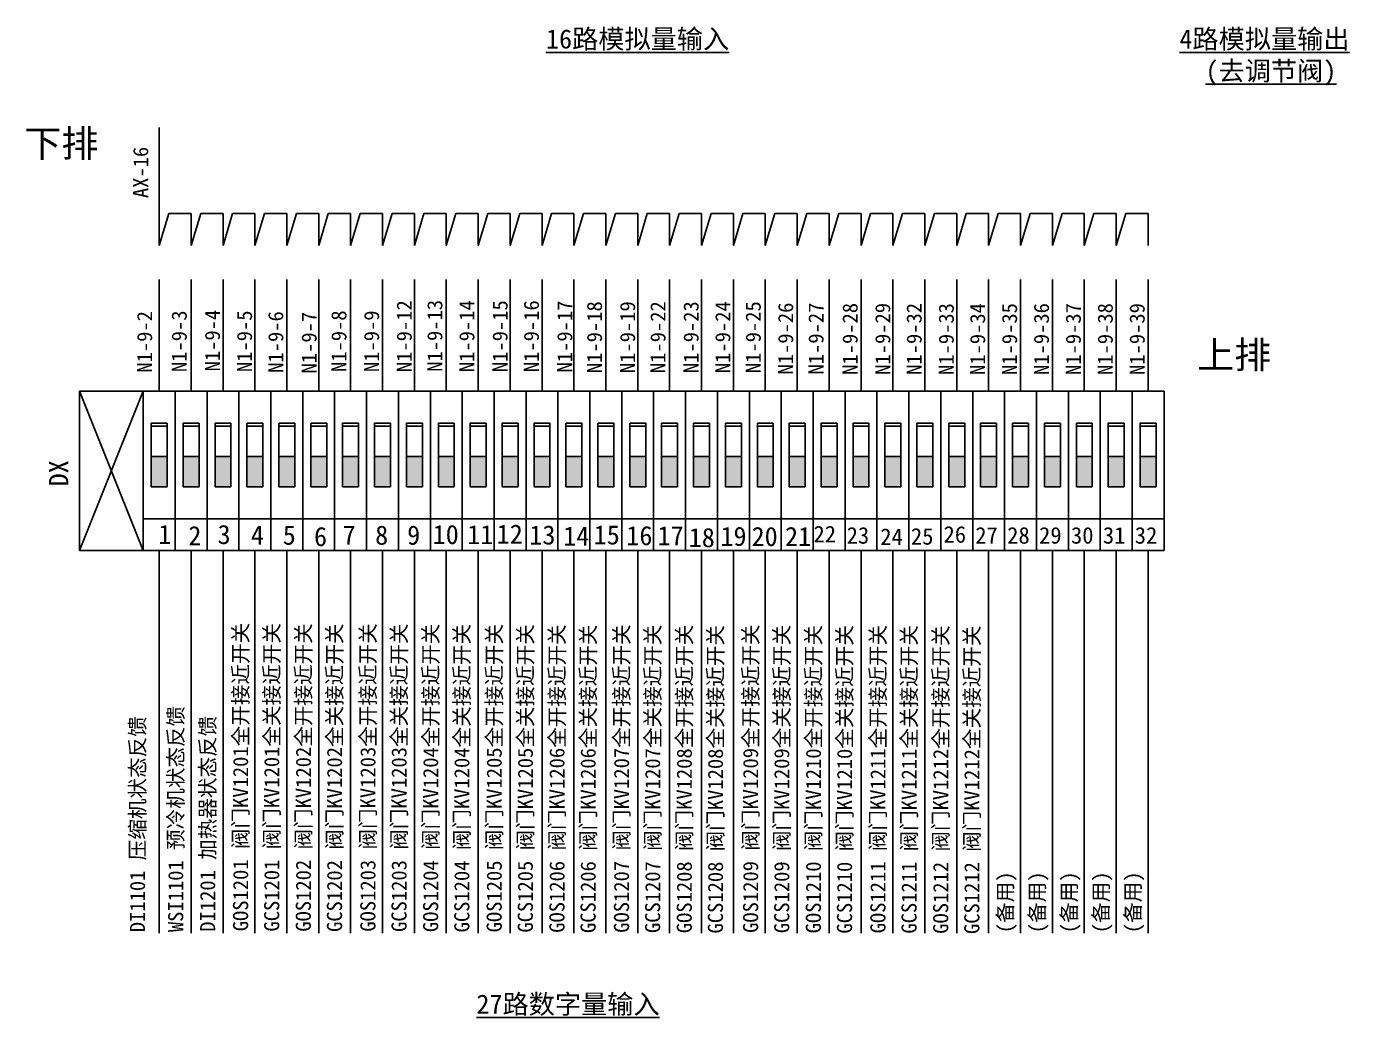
# Model space of a CAD drawing. Header units: millimetres. Extents: x -316745142 to -316741104, y 1018242592 to 1018244331.
# Drawn here: x -316744663.6 to -316744248.8, y 1018242591.8 to 1018242902.6 of the extents above; entities that cross this region are included whole.
import ezdxf

# ---------------------------------------------------------------- set-up
doc = ezdxf.new("R2010")
doc.units = ezdxf.units.MM

msp = doc.modelspace()

# ---------------------------------------------------------------- hatches: boundary and pattern name
at = {"lineweight": -2}
h = msp.add_hatch(color=1, dxfattribs=at)
h.dxf.hatch_style = 1
h.paths.add_polyline_path([(-316744619.469, 1018242767.732), (-316744624.469, 1018242767.732), (-316744624.469, 1018242758.232), (-316744619.469, 1018242758.232)])
h = msp.add_hatch(color=1, dxfattribs=at)
h.dxf.hatch_style = 1
h.paths.add_polyline_path([(-316744609.469, 1018242767.732), (-316744614.469, 1018242767.732), (-316744614.469, 1018242758.232), (-316744609.469, 1018242758.232)])
h = msp.add_hatch(color=1, dxfattribs=at)
h.dxf.hatch_style = 1
h.paths.add_polyline_path([(-316744599.469, 1018242767.732), (-316744604.469, 1018242767.732), (-316744604.469, 1018242758.232), (-316744599.469, 1018242758.232)])
h = msp.add_hatch(color=1, dxfattribs=at)
h.dxf.hatch_style = 1
h.paths.add_polyline_path([(-316744589.469, 1018242767.732), (-316744594.469, 1018242767.732), (-316744594.469, 1018242758.232), (-316744589.469, 1018242758.232)])
h = msp.add_hatch(color=1, dxfattribs=at)
h.dxf.hatch_style = 1
h.paths.add_polyline_path([(-316744579.469, 1018242767.732), (-316744584.469, 1018242767.732), (-316744584.469, 1018242758.232), (-316744579.469, 1018242758.232)])
h = msp.add_hatch(color=1, dxfattribs=at)
h.dxf.hatch_style = 1
h.paths.add_polyline_path([(-316744569.469, 1018242767.732), (-316744574.469, 1018242767.732), (-316744574.469, 1018242758.232), (-316744569.469, 1018242758.232)])
h = msp.add_hatch(color=1, dxfattribs=at)
h.dxf.hatch_style = 1
h.paths.add_polyline_path([(-316744559.469, 1018242767.732), (-316744564.469, 1018242767.732), (-316744564.469, 1018242758.232), (-316744559.469, 1018242758.232)])
h = msp.add_hatch(color=1, dxfattribs=at)
h.dxf.hatch_style = 1
h.paths.add_polyline_path([(-316744549.469, 1018242767.732), (-316744554.469, 1018242767.732), (-316744554.469, 1018242758.232), (-316744549.469, 1018242758.232)])
h = msp.add_hatch(color=1, dxfattribs=at)
h.dxf.hatch_style = 1
h.paths.add_polyline_path([(-316744539.469, 1018242767.732), (-316744544.469, 1018242767.732), (-316744544.469, 1018242758.232), (-316744539.469, 1018242758.232)])
h = msp.add_hatch(color=1, dxfattribs=at)
h.dxf.hatch_style = 1
h.paths.add_polyline_path([(-316744529.469, 1018242767.732), (-316744534.469, 1018242767.732), (-316744534.469, 1018242758.232), (-316744529.469, 1018242758.232)])
h = msp.add_hatch(color=1, dxfattribs=at)
h.dxf.hatch_style = 1
h.paths.add_polyline_path([(-316744519.469, 1018242767.732), (-316744524.469, 1018242767.732), (-316744524.469, 1018242758.232), (-316744519.469, 1018242758.232)])
h = msp.add_hatch(color=1, dxfattribs=at)
h.dxf.hatch_style = 1
h.paths.add_polyline_path([(-316744509.469, 1018242767.732), (-316744514.469, 1018242767.732), (-316744514.469, 1018242758.232), (-316744509.469, 1018242758.232)])
h = msp.add_hatch(color=1, dxfattribs=at)
h.dxf.hatch_style = 1
h.paths.add_polyline_path([(-316744499.469, 1018242767.732), (-316744504.469, 1018242767.732), (-316744504.469, 1018242758.232), (-316744499.469, 1018242758.232)])
h = msp.add_hatch(color=1, dxfattribs=at)
h.dxf.hatch_style = 1
h.paths.add_polyline_path([(-316744489.469, 1018242767.732), (-316744494.469, 1018242767.732), (-316744494.469, 1018242758.232), (-316744489.469, 1018242758.232)])
h = msp.add_hatch(color=1, dxfattribs=at)
h.dxf.hatch_style = 1
h.paths.add_polyline_path([(-316744479.469, 1018242767.732), (-316744484.469, 1018242767.732), (-316744484.469, 1018242758.232), (-316744479.469, 1018242758.232)])
h = msp.add_hatch(color=1, dxfattribs=at)
h.dxf.hatch_style = 1
h.paths.add_polyline_path([(-316744469.469, 1018242767.732), (-316744474.469, 1018242767.732), (-316744474.469, 1018242758.232), (-316744469.469, 1018242758.232)])
h = msp.add_hatch(color=1, dxfattribs=at)
h.dxf.hatch_style = 1
h.paths.add_polyline_path([(-316744459.469, 1018242767.732), (-316744464.469, 1018242767.732), (-316744464.469, 1018242758.232), (-316744459.469, 1018242758.232)])
h = msp.add_hatch(color=1, dxfattribs=at)
h.dxf.hatch_style = 1
h.paths.add_polyline_path([(-316744449.469, 1018242767.732), (-316744454.469, 1018242767.732), (-316744454.469, 1018242758.232), (-316744449.469, 1018242758.232)])
h = msp.add_hatch(color=1, dxfattribs=at)
h.dxf.hatch_style = 1
h.paths.add_polyline_path([(-316744439.469, 1018242767.732), (-316744444.469, 1018242767.732), (-316744444.469, 1018242758.232), (-316744439.469, 1018242758.232)])
h = msp.add_hatch(color=1, dxfattribs=at)
h.dxf.hatch_style = 1
h.paths.add_polyline_path([(-316744429.469, 1018242767.732), (-316744434.469, 1018242767.732), (-316744434.469, 1018242758.232), (-316744429.469, 1018242758.232)])
h = msp.add_hatch(color=1, dxfattribs=at)
h.dxf.hatch_style = 1
h.paths.add_polyline_path([(-316744419.469, 1018242767.732), (-316744424.469, 1018242767.732), (-316744424.469, 1018242758.232), (-316744419.469, 1018242758.232)])
h = msp.add_hatch(color=1, dxfattribs=at)
h.dxf.hatch_style = 1
h.paths.add_polyline_path([(-316744409.469, 1018242767.732), (-316744414.469, 1018242767.732), (-316744414.469, 1018242758.232), (-316744409.469, 1018242758.232)])
h = msp.add_hatch(color=1, dxfattribs=at)
h.dxf.hatch_style = 1
h.paths.add_polyline_path([(-316744399.469, 1018242767.732), (-316744404.469, 1018242767.732), (-316744404.469, 1018242758.232), (-316744399.469, 1018242758.232)])
h = msp.add_hatch(color=1, dxfattribs=at)
h.dxf.hatch_style = 1
h.paths.add_polyline_path([(-316744389.469, 1018242767.732), (-316744394.469, 1018242767.732), (-316744394.469, 1018242758.232), (-316744389.469, 1018242758.232)])
h = msp.add_hatch(color=1, dxfattribs=at)
h.dxf.hatch_style = 1
h.paths.add_polyline_path([(-316744379.469, 1018242767.732), (-316744384.469, 1018242767.732), (-316744384.469, 1018242758.232), (-316744379.469, 1018242758.232)])
h = msp.add_hatch(color=1, dxfattribs=at)
h.dxf.hatch_style = 1
h.paths.add_polyline_path([(-316744369.469, 1018242767.732), (-316744374.469, 1018242767.732), (-316744374.469, 1018242758.232), (-316744369.469, 1018242758.232)])
h = msp.add_hatch(color=1, dxfattribs=at)
h.dxf.hatch_style = 1
h.paths.add_polyline_path([(-316744359.469, 1018242767.732), (-316744364.469, 1018242767.732), (-316744364.469, 1018242758.232), (-316744359.469, 1018242758.232)])
h = msp.add_hatch(color=1, dxfattribs=at)
h.dxf.hatch_style = 1
h.paths.add_polyline_path([(-316744349.469, 1018242767.732), (-316744354.469, 1018242767.732), (-316744354.469, 1018242758.232), (-316744349.469, 1018242758.232)])
h = msp.add_hatch(color=1, dxfattribs=at)
h.dxf.hatch_style = 1
h.paths.add_polyline_path([(-316744339.469, 1018242767.732), (-316744344.469, 1018242767.732), (-316744344.469, 1018242758.232), (-316744339.469, 1018242758.232)])
h = msp.add_hatch(color=1, dxfattribs=at)
h.dxf.hatch_style = 1
h.paths.add_polyline_path([(-316744329.469, 1018242767.732), (-316744334.469, 1018242767.732), (-316744334.469, 1018242758.232), (-316744329.469, 1018242758.232)])
h = msp.add_hatch(color=1, dxfattribs=at)
h.dxf.hatch_style = 1
h.paths.add_polyline_path([(-316744319.469, 1018242767.732), (-316744324.469, 1018242767.732), (-316744324.469, 1018242758.232), (-316744319.469, 1018242758.232)])
h = msp.add_hatch(color=1, dxfattribs=at)
h.dxf.hatch_style = 1
h.paths.add_polyline_path([(-316744309.469, 1018242767.732), (-316744314.469, 1018242767.732), (-316744314.469, 1018242758.232), (-316744309.469, 1018242758.232)])

# ---------------------------------------------------------------- linework, layer by layer
for p, q in [((-316744621.969, 1018242870.96), (-316744621.969, 1018242833.96)), ((-316744621.969, 1018242833.96), (-316744618.969, 1018242843.96)), ((-316744611.969, 1018242843.96), (-316744618.969, 1018242843.96)), ((-316744611.969, 1018242833.96), (-316744611.969, 1018242843.96)), ((-316744611.969, 1018242833.96), (-316744608.969, 1018242843.96)), ((-316744601.969, 1018242843.96), (-316744608.969, 1018242843.96)), ((-316744601.969, 1018242833.96), (-316744601.969, 1018242843.96)), ((-316744601.969, 1018242833.96), (-316744598.969, 1018242843.96)), ((-316744591.969, 1018242843.96), (-316744598.969, 1018242843.96)), ((-316744591.969, 1018242833.96), (-316744591.969, 1018242843.96)), ((-316744591.969, 1018242833.96), (-316744588.969, 1018242843.96)), ((-316744581.969, 1018242843.96), (-316744588.969, 1018242843.96)), ((-316744581.969, 1018242833.96), (-316744581.969, 1018242843.96)), ((-316744581.969, 1018242833.96), (-316744578.969, 1018242843.96)), ((-316744571.969, 1018242843.96), (-316744578.969, 1018242843.96)), ((-316744571.969, 1018242833.96), (-316744571.969, 1018242843.96)), ((-316744571.969, 1018242833.96), (-316744568.969, 1018242843.96)), ((-316744561.969, 1018242843.96), (-316744568.969, 1018242843.96)), ((-316744561.969, 1018242833.96), (-316744561.969, 1018242843.96)), ((-316744561.969, 1018242833.96), (-316744558.969, 1018242843.96)), ((-316744551.969, 1018242843.96), (-316744558.969, 1018242843.96)), ((-316744551.969, 1018242833.96), (-316744551.969, 1018242843.96)), ((-316744551.969, 1018242833.96), (-316744548.969, 1018242843.96)), ((-316744541.969, 1018242843.96), (-316744548.969, 1018242843.96)), ((-316744541.969, 1018242833.96), (-316744541.969, 1018242843.96)), ((-316744541.969, 1018242833.96), (-316744538.969, 1018242843.96)), ((-316744531.969, 1018242843.96), (-316744538.969, 1018242843.96)), ((-316744531.969, 1018242833.96), (-316744531.969, 1018242843.96)), ((-316744531.969, 1018242833.96), (-316744528.969, 1018242843.96)), ((-316744521.969, 1018242843.96), (-316744528.969, 1018242843.96)), ((-316744521.969, 1018242833.96), (-316744521.969, 1018242843.96)), ((-316744521.969, 1018242833.96), (-316744518.969, 1018242843.96)), ((-316744511.969, 1018242843.96), (-316744518.969, 1018242843.96)), ((-316744511.969, 1018242833.96), (-316744511.969, 1018242843.96)), ((-316744511.969, 1018242833.96), (-316744508.969, 1018242843.96)), ((-316744501.969, 1018242843.96), (-316744508.969, 1018242843.96)), ((-316744501.969, 1018242833.96), (-316744501.969, 1018242843.96)), ((-316744501.969, 1018242833.96), (-316744498.969, 1018242843.96)), ((-316744491.969, 1018242843.96), (-316744498.969, 1018242843.96)), ((-316744491.969, 1018242833.96), (-316744491.969, 1018242843.96)), ((-316744491.969, 1018242833.96), (-316744488.969, 1018242843.96)), ((-316744481.969, 1018242843.96), (-316744488.969, 1018242843.96)), ((-316744481.969, 1018242833.96), (-316744481.969, 1018242843.96)), ((-316744481.969, 1018242833.96), (-316744478.969, 1018242843.96)), ((-316744471.969, 1018242843.96), (-316744478.969, 1018242843.96)), ((-316744471.969, 1018242833.96), (-316744471.969, 1018242843.96)), ((-316744471.969, 1018242833.96), (-316744468.969, 1018242843.96)), ((-316744461.969, 1018242843.96), (-316744468.969, 1018242843.96)), ((-316744461.969, 1018242833.96), (-316744461.969, 1018242843.96)), ((-316744461.969, 1018242833.96), (-316744458.969, 1018242843.96)), ((-316744451.969, 1018242843.96), (-316744458.969, 1018242843.96)), ((-316744451.969, 1018242833.96), (-316744451.969, 1018242843.96)), ((-316744451.969, 1018242833.96), (-316744448.969, 1018242843.96)), ((-316744441.969, 1018242843.96), (-316744448.969, 1018242843.96)), ((-316744441.969, 1018242833.96), (-316744441.969, 1018242843.96)), ((-316744441.969, 1018242833.96), (-316744438.969, 1018242843.96)), ((-316744431.969, 1018242843.96), (-316744438.969, 1018242843.96)), ((-316744431.969, 1018242833.96), (-316744431.969, 1018242843.96)), ((-316744431.969, 1018242833.96), (-316744428.969, 1018242843.96)), ((-316744421.969, 1018242843.96), (-316744428.969, 1018242843.96)), ((-316744421.969, 1018242833.96), (-316744421.969, 1018242843.96)), ((-316744421.969, 1018242833.96), (-316744418.969, 1018242843.96)), ((-316744411.969, 1018242843.96), (-316744418.969, 1018242843.96)), ((-316744411.969, 1018242833.96), (-316744411.969, 1018242843.96)), ((-316744411.969, 1018242833.96), (-316744408.969, 1018242843.96)), ((-316744401.969, 1018242843.96), (-316744408.969, 1018242843.96)), ((-316744401.969, 1018242833.96), (-316744401.969, 1018242843.96)), ((-316744401.969, 1018242833.96), (-316744398.969, 1018242843.96)), ((-316744391.969, 1018242843.96), (-316744398.969, 1018242843.96)), ((-316744391.969, 1018242833.96), (-316744391.969, 1018242843.96)), ((-316744391.969, 1018242833.96), (-316744388.969, 1018242843.96)), ((-316744381.969, 1018242843.96), (-316744388.969, 1018242843.96)), ((-316744381.969, 1018242833.96), (-316744381.969, 1018242843.96)), ((-316744381.969, 1018242833.96), (-316744378.969, 1018242843.96)), ((-316744371.969, 1018242843.96), (-316744378.969, 1018242843.96)), ((-316744371.969, 1018242833.96), (-316744371.969, 1018242843.96)), ((-316744371.969, 1018242833.96), (-316744368.969, 1018242843.96)), ((-316744361.969, 1018242843.96), (-316744368.969, 1018242843.96)), ((-316744361.969, 1018242833.96), (-316744361.969, 1018242843.96)), ((-316744361.969, 1018242833.96), (-316744358.969, 1018242843.96)), ((-316744351.969, 1018242843.96), (-316744358.969, 1018242843.96)), ((-316744351.969, 1018242833.96), (-316744351.969, 1018242843.96)), ((-316744351.969, 1018242833.96), (-316744348.969, 1018242843.96)), ((-316744341.969, 1018242843.96), (-316744348.969, 1018242843.96)), ((-316744341.969, 1018242833.96), (-316744341.969, 1018242843.96)), ((-316744341.969, 1018242833.96), (-316744338.969, 1018242843.96)), ((-316744331.969, 1018242843.96), (-316744338.969, 1018242843.96)), ((-316744331.969, 1018242833.96), (-316744331.969, 1018242843.96)), ((-316744331.969, 1018242833.96), (-316744328.969, 1018242843.96)), ((-316744321.969, 1018242843.96), (-316744328.969, 1018242843.96)), ((-316744321.969, 1018242833.96), (-316744321.969, 1018242843.96)), ((-316744321.969, 1018242833.96), (-316744318.969, 1018242843.96)), ((-316744311.969, 1018242843.96), (-316744318.969, 1018242843.96)), ((-316744311.969, 1018242833.96), (-316744311.969, 1018242843.96)), ((-316744621.969, 1018242788.232), (-316744621.969, 1018242823.232)), ((-316744611.969, 1018242788.232), (-316744611.969, 1018242823.232)), ((-316744601.969, 1018242788.232), (-316744601.969, 1018242823.232)), ((-316744591.969, 1018242788.232), (-316744591.969, 1018242823.232)), ((-316744581.969, 1018242788.232), (-316744581.969, 1018242823.232)), ((-316744571.969, 1018242788.232), (-316744571.969, 1018242823.232)), ((-316744561.969, 1018242788.232), (-316744561.969, 1018242823.232)), ((-316744551.969, 1018242788.232), (-316744551.969, 1018242823.232)), ((-316744541.969, 1018242788.232), (-316744541.969, 1018242823.232)), ((-316744531.969, 1018242788.232), (-316744531.969, 1018242823.232)), ((-316744521.969, 1018242788.232), (-316744521.969, 1018242823.232)), ((-316744511.969, 1018242788.232), (-316744511.969, 1018242823.232)), ((-316744501.969, 1018242788.232), (-316744501.969, 1018242823.232)), ((-316744491.969, 1018242788.232), (-316744491.969, 1018242823.232)), ((-316744481.969, 1018242788.232), (-316744481.969, 1018242823.232)), ((-316744471.969, 1018242788.232), (-316744471.969, 1018242823.232)), ((-316744461.969, 1018242788.232), (-316744461.969, 1018242823.232)), ((-316744451.969, 1018242788.232), (-316744451.969, 1018242823.232)), ((-316744441.969, 1018242788.232), (-316744441.969, 1018242823.232)), ((-316744431.969, 1018242788.232), (-316744431.969, 1018242823.232)), ((-316744421.969, 1018242788.232), (-316744421.969, 1018242823.232)), ((-316744411.969, 1018242788.232), (-316744411.969, 1018242823.232)), ((-316744401.969, 1018242788.232), (-316744401.969, 1018242823.232)), ((-316744391.969, 1018242788.232), (-316744391.969, 1018242823.232)), ((-316744381.969, 1018242788.232), (-316744381.969, 1018242823.232)), ((-316744371.969, 1018242788.232), (-316744371.969, 1018242823.232)), ((-316744361.969, 1018242788.232), (-316744361.969, 1018242823.232)), ((-316744351.969, 1018242788.232), (-316744351.969, 1018242823.232)), ((-316744341.969, 1018242788.232), (-316744341.969, 1018242823.232)), ((-316744331.969, 1018242788.232), (-316744331.969, 1018242823.232)), ((-316744321.969, 1018242788.232), (-316744321.969, 1018242823.232)), ((-316744311.969, 1018242788.232), (-316744311.969, 1018242823.232)), ((-316744646.969, 1018242738.232), (-316744626.969, 1018242788.232)), ((-316744646.969, 1018242788.232), (-316744626.969, 1018242738.232)), ((-316744626.969, 1018242788.232), (-316744626.969, 1018242738.232)), ((-316744616.969, 1018242788.232), (-316744616.969, 1018242738.232)), ((-316744606.969, 1018242738.232), (-316744606.969, 1018242788.232)), ((-316744596.969, 1018242788.232), (-316744596.969, 1018242738.232)), ((-316744586.969, 1018242738.232), (-316744586.969, 1018242788.232)), ((-316744576.969, 1018242738.232), (-316744576.969, 1018242788.232)), ((-316744566.969, 1018242738.232), (-316744566.969, 1018242788.232)), ((-316744556.969, 1018242738.232), (-316744556.969, 1018242788.232)), ((-316744546.969, 1018242738.232), (-316744546.969, 1018242788.232)), ((-316744536.969, 1018242788.232), (-316744536.969, 1018242738.232)), ((-316744526.969, 1018242738.232), (-316744526.969, 1018242788.232)), ((-316744516.969, 1018242738.232), (-316744516.969, 1018242788.232)), ((-316744506.969, 1018242738.232), (-316744506.969, 1018242788.232)), ((-316744496.969, 1018242738.232), (-316744496.969, 1018242788.232)), ((-316744486.969, 1018242738.232), (-316744486.969, 1018242788.232)), ((-316744476.969, 1018242738.232), (-316744476.969, 1018242788.232)), ((-316744466.969, 1018242738.232), (-316744466.969, 1018242788.232)), ((-316744456.969, 1018242738.232), (-316744456.969, 1018242788.232)), ((-316744446.969, 1018242738.232), (-316744446.969, 1018242788.232)), ((-316744436.969, 1018242738.232), (-316744436.969, 1018242788.232)), ((-316744426.969, 1018242738.232), (-316744426.969, 1018242788.232)), ((-316744416.969, 1018242738.232), (-316744416.969, 1018242788.232)), ((-316744406.969, 1018242788.232), (-316744406.969, 1018242738.232)), ((-316744396.969, 1018242788.232), (-316744396.969, 1018242748.232)), ((-316744386.969, 1018242788.232), (-316744386.969, 1018242738.232)), ((-316744376.969, 1018242788.232), (-316744376.969, 1018242738.232)), ((-316744366.969, 1018242788.232), (-316744366.969, 1018242738.232)), ((-316744356.969, 1018242788.232), (-316744356.969, 1018242738.232)), ((-316744346.969, 1018242788.232), (-316744346.969, 1018242738.232)), ((-316744336.969, 1018242788.232), (-316744336.969, 1018242738.232)), ((-316744326.969, 1018242788.232), (-316744326.969, 1018242738.232)), ((-316744316.969, 1018242788.232), (-316744316.969, 1018242738.232)), ((-316744624.469, 1018242778.232), (-316744624.469, 1018242758.232)), ((-316744624.469, 1018242778.232), (-316744619.469, 1018242778.232)), ((-316744619.469, 1018242758.232), (-316744619.469, 1018242778.232)), ((-316744614.469, 1018242778.232), (-316744614.469, 1018242758.232)), ((-316744614.469, 1018242778.232), (-316744609.469, 1018242778.232)), ((-316744609.469, 1018242758.232), (-316744609.469, 1018242778.232)), ((-316744604.469, 1018242778.232), (-316744604.469, 1018242758.232)), ((-316744604.469, 1018242778.232), (-316744599.469, 1018242778.232)), ((-316744599.469, 1018242758.232), (-316744599.469, 1018242778.232)), ((-316744594.469, 1018242778.232), (-316744594.469, 1018242758.232)), ((-316744594.469, 1018242778.232), (-316744589.469, 1018242778.232)), ((-316744589.469, 1018242758.232), (-316744589.469, 1018242778.232)), ((-316744584.469, 1018242778.232), (-316744584.469, 1018242758.232)), ((-316744584.469, 1018242778.232), (-316744579.469, 1018242778.232)), ((-316744579.469, 1018242758.232), (-316744579.469, 1018242778.232)), ((-316744574.469, 1018242778.232), (-316744574.469, 1018242758.232)), ((-316744574.469, 1018242778.232), (-316744569.469, 1018242778.232)), ((-316744569.469, 1018242758.232), (-316744569.469, 1018242778.232)), ((-316744564.469, 1018242778.232), (-316744564.469, 1018242758.232)), ((-316744564.469, 1018242778.232), (-316744559.469, 1018242778.232)), ((-316744559.469, 1018242758.232), (-316744559.469, 1018242778.232)), ((-316744554.469, 1018242778.232), (-316744554.469, 1018242758.232)), ((-316744554.469, 1018242778.232), (-316744549.469, 1018242778.232)), ((-316744549.469, 1018242758.232), (-316744549.469, 1018242778.232)), ((-316744544.469, 1018242778.232), (-316744544.469, 1018242758.232)), ((-316744544.469, 1018242778.232), (-316744539.469, 1018242778.232)), ((-316744539.469, 1018242758.232), (-316744539.469, 1018242778.232)), ((-316744534.469, 1018242778.232), (-316744534.469, 1018242758.232)), ((-316744534.469, 1018242778.232), (-316744529.469, 1018242778.232)), ((-316744529.469, 1018242758.232), (-316744529.469, 1018242778.232)), ((-316744524.469, 1018242778.232), (-316744524.469, 1018242758.232)), ((-316744524.469, 1018242778.232), (-316744519.469, 1018242778.232)), ((-316744519.469, 1018242758.232), (-316744519.469, 1018242778.232)), ((-316744514.469, 1018242778.232), (-316744514.469, 1018242758.232)), ((-316744514.469, 1018242778.232), (-316744509.469, 1018242778.232)), ((-316744509.469, 1018242758.232), (-316744509.469, 1018242778.232)), ((-316744504.469, 1018242778.232), (-316744504.469, 1018242758.232)), ((-316744504.469, 1018242778.232), (-316744499.469, 1018242778.232)), ((-316744499.469, 1018242758.232), (-316744499.469, 1018242778.232)), ((-316744494.469, 1018242778.232), (-316744494.469, 1018242758.232)), ((-316744494.469, 1018242778.232), (-316744489.469, 1018242778.232)), ((-316744489.469, 1018242758.232), (-316744489.469, 1018242778.232)), ((-316744484.469, 1018242778.232), (-316744484.469, 1018242758.232)), ((-316744484.469, 1018242778.232), (-316744479.469, 1018242778.232)), ((-316744479.469, 1018242758.232), (-316744479.469, 1018242778.232)), ((-316744474.469, 1018242778.232), (-316744474.469, 1018242758.232)), ((-316744474.469, 1018242778.232), (-316744469.469, 1018242778.232)), ((-316744469.469, 1018242758.232), (-316744469.469, 1018242778.232)), ((-316744464.469, 1018242778.232), (-316744464.469, 1018242758.232)), ((-316744464.469, 1018242778.232), (-316744459.469, 1018242778.232)), ((-316744459.469, 1018242758.232), (-316744459.469, 1018242778.232)), ((-316744454.469, 1018242778.232), (-316744454.469, 1018242758.232)), ((-316744454.469, 1018242778.232), (-316744449.469, 1018242778.232)), ((-316744449.469, 1018242758.232), (-316744449.469, 1018242778.232)), ((-316744444.469, 1018242778.232), (-316744444.469, 1018242758.232)), ((-316744444.469, 1018242778.232), (-316744439.469, 1018242778.232)), ((-316744439.469, 1018242758.232), (-316744439.469, 1018242778.232)), ((-316744434.469, 1018242778.232), (-316744434.469, 1018242758.232)), ((-316744434.469, 1018242778.232), (-316744429.469, 1018242778.232)), ((-316744429.469, 1018242758.232), (-316744429.469, 1018242778.232)), ((-316744424.469, 1018242778.232), (-316744424.469, 1018242758.232)), ((-316744424.469, 1018242778.232), (-316744419.469, 1018242778.232)), ((-316744419.469, 1018242758.232), (-316744419.469, 1018242778.232)), ((-316744414.469, 1018242778.232), (-316744414.469, 1018242758.232)), ((-316744414.469, 1018242778.232), (-316744409.469, 1018242778.232)), ((-316744409.469, 1018242758.232), (-316744409.469, 1018242778.232)), ((-316744404.469, 1018242778.232), (-316744404.469, 1018242758.232)), ((-316744404.469, 1018242778.232), (-316744399.469, 1018242778.232)), ((-316744399.469, 1018242758.232), (-316744399.469, 1018242778.232)), ((-316744394.469, 1018242778.232), (-316744394.469, 1018242758.232)), ((-316744394.469, 1018242778.232), (-316744389.469, 1018242778.232)), ((-316744389.469, 1018242758.232), (-316744389.469, 1018242778.232)), ((-316744384.469, 1018242778.232), (-316744384.469, 1018242758.232)), ((-316744384.469, 1018242778.232), (-316744379.469, 1018242778.232)), ((-316744379.469, 1018242758.232), (-316744379.469, 1018242778.232)), ((-316744374.469, 1018242778.232), (-316744374.469, 1018242758.232)), ((-316744374.469, 1018242778.232), (-316744369.469, 1018242778.232)), ((-316744369.469, 1018242758.232), (-316744369.469, 1018242778.232)), ((-316744364.469, 1018242778.232), (-316744364.469, 1018242758.232)), ((-316744364.469, 1018242778.232), (-316744359.469, 1018242778.232)), ((-316744359.469, 1018242758.232), (-316744359.469, 1018242778.232)), ((-316744354.469, 1018242778.232), (-316744354.469, 1018242758.232)), ((-316744354.469, 1018242778.232), (-316744349.469, 1018242778.232)), ((-316744349.469, 1018242758.232), (-316744349.469, 1018242778.232)), ((-316744344.469, 1018242778.232), (-316744344.469, 1018242758.232)), ((-316744344.469, 1018242778.232), (-316744339.469, 1018242778.232)), ((-316744339.469, 1018242758.232), (-316744339.469, 1018242778.232)), ((-316744334.469, 1018242778.232), (-316744334.469, 1018242758.232)), ((-316744334.469, 1018242778.232), (-316744329.469, 1018242778.232)), ((-316744329.469, 1018242758.232), (-316744329.469, 1018242778.232)), ((-316744324.469, 1018242778.232), (-316744324.469, 1018242758.232)), ((-316744324.469, 1018242778.232), (-316744319.469, 1018242778.232)), ((-316744319.469, 1018242758.232), (-316744319.469, 1018242778.232)), ((-316744314.469, 1018242778.232), (-316744314.469, 1018242758.232)), ((-316744314.469, 1018242778.232), (-316744309.469, 1018242778.232)), ((-316744309.469, 1018242758.232), (-316744309.469, 1018242778.232)), ((-316744624.435, 1018242777.232), (-316744619.435, 1018242777.232)), ((-316744614.435, 1018242777.232), (-316744609.435, 1018242777.232)), ((-316744604.435, 1018242777.232), (-316744599.435, 1018242777.232)), ((-316744594.435, 1018242777.232), (-316744589.435, 1018242777.232)), ((-316744584.435, 1018242777.232), (-316744579.435, 1018242777.232)), ((-316744574.435, 1018242777.232), (-316744569.435, 1018242777.232)), ((-316744564.435, 1018242777.232), (-316744559.435, 1018242777.232)), ((-316744554.435, 1018242777.232), (-316744549.435, 1018242777.232)), ((-316744544.435, 1018242777.232), (-316744539.435, 1018242777.232)), ((-316744534.435, 1018242777.232), (-316744529.435, 1018242777.232)), ((-316744524.435, 1018242777.232), (-316744519.435, 1018242777.232)), ((-316744514.435, 1018242777.232), (-316744509.435, 1018242777.232)), ((-316744504.435, 1018242777.232), (-316744499.435, 1018242777.232)), ((-316744494.435, 1018242777.232), (-316744489.435, 1018242777.232)), ((-316744484.435, 1018242777.232), (-316744479.435, 1018242777.232)), ((-316744474.435, 1018242777.232), (-316744469.435, 1018242777.232)), ((-316744464.434, 1018242777.232), (-316744459.434, 1018242777.232)), ((-316744454.434, 1018242777.232), (-316744449.434, 1018242777.232)), ((-316744444.434, 1018242777.232), (-316744439.434, 1018242777.232)), ((-316744434.434, 1018242777.232), (-316744429.434, 1018242777.232)), ((-316744424.434, 1018242777.232), (-316744419.434, 1018242777.232)), ((-316744414.434, 1018242777.232), (-316744409.434, 1018242777.232)), ((-316744404.434, 1018242777.232), (-316744399.434, 1018242777.232)), ((-316744394.434, 1018242777.232), (-316744389.434, 1018242777.232)), ((-316744384.434, 1018242777.232), (-316744379.434, 1018242777.232)), ((-316744374.434, 1018242777.232), (-316744369.434, 1018242777.232)), ((-316744364.434, 1018242777.232), (-316744359.434, 1018242777.232)), ((-316744354.434, 1018242777.232), (-316744349.434, 1018242777.232)), ((-316744344.434, 1018242777.232), (-316744339.434, 1018242777.232)), ((-316744334.434, 1018242777.232), (-316744329.434, 1018242777.232)), ((-316744324.434, 1018242777.232), (-316744319.434, 1018242777.232)), ((-316744314.434, 1018242777.232), (-316744309.434, 1018242777.232)), ((-316744624.469, 1018242767.732), (-316744619.469, 1018242767.732)), ((-316744614.469, 1018242767.732), (-316744609.469, 1018242767.732)), ((-316744604.469, 1018242767.732), (-316744599.469, 1018242767.732)), ((-316744594.469, 1018242767.732), (-316744589.469, 1018242767.732)), ((-316744584.469, 1018242767.732), (-316744579.469, 1018242767.732)), ((-316744574.469, 1018242767.732), (-316744569.469, 1018242767.732)), ((-316744564.469, 1018242767.732), (-316744559.469, 1018242767.732)), ((-316744554.469, 1018242767.732), (-316744549.469, 1018242767.732)), ((-316744544.469, 1018242767.732), (-316744539.469, 1018242767.732)), ((-316744534.469, 1018242767.732), (-316744529.469, 1018242767.732)), ((-316744524.469, 1018242767.732), (-316744519.469, 1018242767.732)), ((-316744514.469, 1018242767.732), (-316744509.469, 1018242767.732)), ((-316744504.469, 1018242767.732), (-316744499.469, 1018242767.732)), ((-316744494.469, 1018242767.732), (-316744489.469, 1018242767.732)), ((-316744484.469, 1018242767.732), (-316744479.469, 1018242767.732)), ((-316744474.469, 1018242767.732), (-316744469.469, 1018242767.732)), ((-316744464.469, 1018242767.732), (-316744459.469, 1018242767.732)), ((-316744454.469, 1018242767.732), (-316744449.469, 1018242767.732)), ((-316744444.469, 1018242767.732), (-316744439.469, 1018242767.732)), ((-316744434.469, 1018242767.732), (-316744429.469, 1018242767.732)), ((-316744424.469, 1018242767.732), (-316744419.469, 1018242767.732)), ((-316744414.469, 1018242767.732), (-316744409.469, 1018242767.732)), ((-316744404.469, 1018242767.732), (-316744399.469, 1018242767.732)), ((-316744394.469, 1018242767.732), (-316744389.469, 1018242767.732)), ((-316744384.469, 1018242767.732), (-316744379.469, 1018242767.732)), ((-316744374.469, 1018242767.732), (-316744369.469, 1018242767.732)), ((-316744364.469, 1018242767.732), (-316744359.469, 1018242767.732)), ((-316744354.469, 1018242767.732), (-316744349.469, 1018242767.732)), ((-316744344.469, 1018242767.732), (-316744339.469, 1018242767.732)), ((-316744334.469, 1018242767.732), (-316744329.469, 1018242767.732)), ((-316744324.469, 1018242767.732), (-316744319.469, 1018242767.732)), ((-316744314.469, 1018242767.732), (-316744309.469, 1018242767.732)), ((-316744624.469, 1018242758.232), (-316744619.469, 1018242758.232)), ((-316744614.469, 1018242758.232), (-316744609.469, 1018242758.232)), ((-316744604.469, 1018242758.232), (-316744599.469, 1018242758.232)), ((-316744594.469, 1018242758.232), (-316744589.469, 1018242758.232)), ((-316744584.469, 1018242758.232), (-316744579.469, 1018242758.232)), ((-316744574.469, 1018242758.232), (-316744569.469, 1018242758.232)), ((-316744564.469, 1018242758.232), (-316744559.469, 1018242758.232)), ((-316744554.469, 1018242758.232), (-316744549.469, 1018242758.232)), ((-316744544.469, 1018242758.232), (-316744539.469, 1018242758.232)), ((-316744534.469, 1018242758.232), (-316744529.469, 1018242758.232)), ((-316744524.469, 1018242758.232), (-316744519.469, 1018242758.232)), ((-316744514.469, 1018242758.232), (-316744509.469, 1018242758.232)), ((-316744504.469, 1018242758.232), (-316744499.469, 1018242758.232)), ((-316744494.469, 1018242758.232), (-316744489.469, 1018242758.232)), ((-316744484.469, 1018242758.232), (-316744479.469, 1018242758.232)), ((-316744474.469, 1018242758.232), (-316744469.469, 1018242758.232)), ((-316744464.469, 1018242758.232), (-316744459.469, 1018242758.232)), ((-316744454.469, 1018242758.232), (-316744449.469, 1018242758.232)), ((-316744444.469, 1018242758.232), (-316744439.469, 1018242758.232)), ((-316744434.469, 1018242758.232), (-316744429.469, 1018242758.232)), ((-316744424.469, 1018242758.232), (-316744419.469, 1018242758.232)), ((-316744414.469, 1018242758.232), (-316744409.469, 1018242758.232)), ((-316744404.469, 1018242758.232), (-316744399.469, 1018242758.232)), ((-316744394.469, 1018242758.232), (-316744389.469, 1018242758.232)), ((-316744384.469, 1018242758.232), (-316744379.469, 1018242758.232)), ((-316744374.469, 1018242758.232), (-316744369.469, 1018242758.232)), ((-316744364.469, 1018242758.232), (-316744359.469, 1018242758.232)), ((-316744354.469, 1018242758.232), (-316744349.469, 1018242758.232)), ((-316744344.469, 1018242758.232), (-316744339.469, 1018242758.232)), ((-316744334.469, 1018242758.232), (-316744329.469, 1018242758.232)), ((-316744324.469, 1018242758.232), (-316744319.469, 1018242758.232)), ((-316744314.469, 1018242758.232), (-316744309.469, 1018242758.232)), ((-316744366.969, 1018242748.232), (-316744626.969, 1018242748.232)), ((-316744396.969, 1018242748.232), (-316744396.969, 1018242738.232)), ((-316744366.969, 1018242748.232), (-316744356.969, 1018242748.232)), ((-316744356.969, 1018242748.232), (-316744346.969, 1018242748.232)), ((-316744346.969, 1018242748.232), (-316744336.969, 1018242748.232)), ((-316744336.969, 1018242748.232), (-316744326.969, 1018242748.232)), ((-316744326.969, 1018242748.232), (-316744316.969, 1018242748.232)), ((-316744316.969, 1018242748.232), (-316744306.969, 1018242748.232)), ((-316744621.969, 1018242738.232), (-316744621.969, 1018242618.232)), ((-316744611.969, 1018242738.232), (-316744611.969, 1018242618.232)), ((-316744601.969, 1018242738.232), (-316744601.969, 1018242618.232)), ((-316744591.969, 1018242738.232), (-316744591.969, 1018242618.232)), ((-316744581.969, 1018242738.232), (-316744581.969, 1018242618.232)), ((-316744571.969, 1018242738.232), (-316744571.969, 1018242618.232)), ((-316744561.969, 1018242738.233), (-316744561.969, 1018242618.233)), ((-316744551.969, 1018242738.233), (-316744551.969, 1018242618.233)), ((-316744541.969, 1018242738.233), (-316744541.969, 1018242618.233)), ((-316744531.969, 1018242738.233), (-316744531.969, 1018242618.233)), ((-316744521.969, 1018242738.233), (-316744521.969, 1018242618.233)), ((-316744511.969, 1018242738.233), (-316744511.969, 1018242618.233)), ((-316744501.969, 1018242738.232), (-316744501.969, 1018242618.232)), ((-316744491.969, 1018242738.232), (-316744491.969, 1018242618.232)), ((-316744481.969, 1018242738.232), (-316744481.969, 1018242618.232)), ((-316744471.969, 1018242738.232), (-316744471.969, 1018242618.232)), ((-316744461.969, 1018242738.232), (-316744461.969, 1018242618.232)), ((-316744451.969, 1018242738.232), (-316744451.969, 1018242618.232)), ((-316744441.969, 1018242738.233), (-316744441.969, 1018242618.233)), ((-316744431.969, 1018242738.233), (-316744431.969, 1018242618.233)), ((-316744421.969, 1018242738.233), (-316744421.969, 1018242618.233)), ((-316744411.969, 1018242738.233), (-316744411.969, 1018242618.233)), ((-316744401.969, 1018242738.233), (-316744401.969, 1018242618.233)), ((-316744391.969, 1018242738.233), (-316744391.969, 1018242618.233)), ((-316744381.969, 1018242738.232), (-316744381.969, 1018242618.232)), ((-316744371.969, 1018242738.232), (-316744371.969, 1018242618.232)), ((-316744361.969, 1018242738.232), (-316744361.969, 1018242618.232)), ((-316744351.969, 1018242738.232), (-316744351.969, 1018242618.232)), ((-316744341.969, 1018242738.232), (-316744341.969, 1018242618.232)), ((-316744331.969, 1018242738.232), (-316744331.969, 1018242618.232)), ((-316744321.969, 1018242738.232), (-316744321.969, 1018242618.232)), ((-316744311.969, 1018242738.232), (-316744311.969, 1018242618.232))]:
    msp.add_line(p, q, dxfattribs=at)
at = {"color": 1, "lineweight": -2}
for p, q in [((-316744646.969, 1018242788.232), (-316744616.969, 1018242788.232)), ((-316744646.969, 1018242738.232), (-316744646.969, 1018242788.232)), ((-316744616.969, 1018242788.232), (-316744606.969, 1018242788.232)), ((-316744606.969, 1018242788.232), (-316744596.969, 1018242788.232)), ((-316744596.969, 1018242788.232), (-316744586.969, 1018242788.232)), ((-316744586.969, 1018242788.232), (-316744576.969, 1018242788.232)), ((-316744576.969, 1018242788.232), (-316744566.969, 1018242788.232)), ((-316744566.969, 1018242788.232), (-316744556.969, 1018242788.232)), ((-316744556.969, 1018242788.232), (-316744546.969, 1018242788.232)), ((-316744546.969, 1018242788.232), (-316744536.969, 1018242788.232)), ((-316744536.969, 1018242788.232), (-316744526.969, 1018242788.232)), ((-316744526.969, 1018242788.232), (-316744516.969, 1018242788.232)), ((-316744516.969, 1018242788.232), (-316744506.969, 1018242788.232)), ((-316744506.969, 1018242788.232), (-316744496.969, 1018242788.232)), ((-316744496.969, 1018242788.232), (-316744486.969, 1018242788.232)), ((-316744486.969, 1018242788.232), (-316744476.969, 1018242788.232)), ((-316744476.969, 1018242788.232), (-316744466.969, 1018242788.232)), ((-316744466.969, 1018242788.232), (-316744456.969, 1018242788.232)), ((-316744456.969, 1018242788.232), (-316744446.969, 1018242788.232)), ((-316744446.969, 1018242788.232), (-316744436.969, 1018242788.232)), ((-316744436.969, 1018242788.232), (-316744426.969, 1018242788.232)), ((-316744426.969, 1018242788.232), (-316744416.969, 1018242788.232)), ((-316744416.969, 1018242788.232), (-316744406.969, 1018242788.232)), ((-316744406.969, 1018242788.232), (-316744396.969, 1018242788.232)), ((-316744396.969, 1018242788.232), (-316744386.969, 1018242788.232)), ((-316744386.969, 1018242788.232), (-316744376.969, 1018242788.232)), ((-316744376.969, 1018242788.232), (-316744366.969, 1018242788.232)), ((-316744366.969, 1018242788.232), (-316744356.969, 1018242788.232)), ((-316744356.969, 1018242788.232), (-316744346.969, 1018242788.232)), ((-316744346.969, 1018242788.232), (-316744336.969, 1018242788.232)), ((-316744336.969, 1018242788.232), (-316744326.969, 1018242788.232)), ((-316744326.969, 1018242788.232), (-316744316.969, 1018242788.232)), ((-316744316.969, 1018242788.232), (-316744306.969, 1018242788.232)), ((-316744306.969, 1018242788.232), (-316744306.969, 1018242738.232)), ((-316744646.969, 1018242738.232), (-316744626.969, 1018242738.232)), ((-316744626.969, 1018242738.232), (-316744366.969, 1018242738.232)), ((-316744366.969, 1018242738.232), (-316744356.969, 1018242738.232)), ((-316744356.969, 1018242738.232), (-316744346.969, 1018242738.232)), ((-316744346.969, 1018242738.232), (-316744336.969, 1018242738.232)), ((-316744336.969, 1018242738.232), (-316744326.969, 1018242738.232)), ((-316744326.969, 1018242738.232), (-316744316.969, 1018242738.232)), ((-316744316.969, 1018242738.232), (-316744306.969, 1018242738.232))]:
    msp.add_line(p, q, dxfattribs=at)

# ---------------------------------------------------------------- texts
at = {"lineweight": -2, "attachment_point": 1}
for s, width, insert, char_height in [('{\\L16\\fSimSun|b0|i0|c134|p2;路模拟量输入}', 96.10064, (-316744500.72, 1018242901.741), 6.0163), ('{\\L4\\fSimSun|b0|i0|c134|p2;路模拟量输出\\P\\l  \\L(去调节阀)}', 96.10064, (-316744302.166, 1018242901.741), 6.0163), ('{\\fSimSun|b0|i0|c134|p2;下排}', 27.18471, (-316744664.215, 1018242870.217), 8.5), ('{\\fSimSun|b0|i0|c134|p2;上排}', 27.18471, (-316744296.57, 1018242803.868), 8.5), ('1', 6.0163, (-316744622.235, 1018242746.364), 6.016), ('2', 6.0163, (-316744612.832, 1018242745.941), 6.016), ('3', 6.0163, (-316744603.666, 1018242746.312), 6.016), ('4', 6.0163, (-316744593.243, 1018242746.101), 6.016), ('5', 6.0163, (-316744583.232, 1018242746.101), 6.016), ('6', 6.0163, (-316744573.443, 1018242745.667), 6.016), ('7', 6.0163, (-316744564.477, 1018242746.112), 6.016), ('8', 6.0163, (-316744554.272, 1018242746.106), 6.016), ('9', 6.0163, (-316744544.237, 1018242746.108), 6.016), ('10', 6.0163, (-316744536.238, 1018242746.302), 6.0163), ('11', 6.0163, (-316744525.412, 1018242746.275), 6.0163), ('12', 6.0163, (-316744516.175, 1018242746.432), 6.0163), ('13', 6.0163, (-316744505.939, 1018242746.164), 6.0163), ('14', 6.0163, (-316744495.317, 1018242745.816), 6.0163), ('15', 6.0163, (-316744485.772, 1018242746.188), 6.0163), ('16', 6.0163, (-316744475.542, 1018242745.956), 6.0163), ('17', 6.0163, (-316744465.72, 1018242745.929), 6.0163), ('18', 6.0163, (-316744455.976, 1018242745.343), 6.0163), ('19', 6.0163, (-316744446.037, 1018242745.747), 6.0163), ('20', 6.0163, (-316744436.27, 1018242745.687), 6.0163), ('21', 6.0163, (-316744425.794, 1018242745.683), 6.0163), ('22', 6.0163, (-316744416.876, 1018242746.03), 5.2), ('23', 6.0163, (-316744406.469, 1018242745.617), 5.2), ('24', 6.0163, (-316744395.941, 1018242745.196), 5.2), ('25', 6.0163, (-316744386.333, 1018242745.303), 5.2), ('26', 6.0163, (-316744376.11, 1018242745.925), 5.2), ('27', 6.0163, (-316744366.159, 1018242745.624), 5.2), ('28', 6.0163, (-316744356.159, 1018242745.624), 5.2), ('29', 6.0163, (-316744346.159, 1018242745.624), 5.2), ('30', 6.0163, (-316744336.159, 1018242745.624), 5.2), ('31', 6.0163, (-316744326.159, 1018242745.624), 5.2), ('32', 6.0163, (-316744316.159, 1018242745.624), 5.2), ('{\\L27\\fSimSun|b0|i0|c134|p2;路数字量输入}', 96.10064, (-316744522.539, 1018242598.999), 6.0163)]:
    msp.add_mtext_dynamic_manual_height_columns(s, width=width, gutter_width=23.672, heights=[0], dxfattribs=dict(at, insert=insert, char_height=char_height))
at = {"lineweight": -2, "attachment_point": 1, "rotation": 90}
for s, width, heights, insert, char_height in [('AX-16', 8.4811, [0], (-316744630.14, 1018242848.806), 4.7343), ('N1-9-12', 8.4811, [0], (-316744547.542, 1018242794.216), 4.7343), ('N1-9-13', 8.4811, [0], (-316744537.943, 1018242794.332), 4.7343), ('N1-9-14', 8.4811, [0], (-316744527.909, 1018242794.216), 4.7343), ('N1-9-15', 8.4811, [0], (-316744517.491, 1018242794.216), 4.7343), ('N1-9-16', 8.4811, [0], (-316744507.675, 1018242794.216), 4.7343), ('N1-9-17', 8.4811, [0], (-316744497.219, 1018242794.118), 4.7343), ('N1-9-18', 8.4811, [0], (-316744487.902, 1018242793.906), 4.7343), ('N1-9-19', 8.4811, [0], (-316744477.526, 1018242793.906), 4.7343), ('N1-9-22', 8.4811, [0], (-316744467.997, 1018242793.906), 4.7343), ('N1-9-23', 8.4811, [0], (-316744457.621, 1018242793.906), 4.7343), ('N1-9-24', 8.4811, [0], (-316744447.669, 1018242793.906), 4.7343), ('N1-9-25', 8.4811, [0], (-316744438.14, 1018242793.906), 4.7343), ('N1-9-26', 8.4811, [0], (-316744427.976, 1018242793.483), 4.7343), ('N1-9-27', 8.4811, [0], (-316744418.447, 1018242793.483), 4.7343), ('N1-9-28', 8.4811, [0], (-316744407.783, 1018242793.377), 4.7343), ('N1-9-29', 8.4811, [0], (-316744397.53, 1018242793.377), 4.7343), ('N1-9-32', 8.4811, [0], (-316744387.705, 1018242793.377), 4.7343), ('N1-9-33', 8.4811, [0], (-316744377.628, 1018242793.326), 4.7343), ('N1-9-34', 8.4811, [0], (-316744367.798, 1018242793.326), 4.7343), ('N1-9-35', 8.4811, [0], (-316744357.798, 1018242793.326), 4.7343), ('N1-9-36', 8.4811, [0], (-316744347.798, 1018242793.326), 4.7343), ('N1-9-37', 8.4811, [0], (-316744337.798, 1018242793.326), 4.7343), ('N1-9-38', 8.4811, [0], (-316744327.798, 1018242793.326), 4.7343), ('N1-9-39', 8.4811, [0], (-316744317.798, 1018242793.326), 4.7343), ('N1-9-2', 8.4811, [0], (-316744628.914, 1018242794.052), 4.7343), ('N1-9-3', 8.4811, [0], (-316744618.078, 1018242794.234), 4.7343), ('N1-9-4', 8.4811, [0], (-316744607.661, 1018242794.453), 4.7343), ('N1-9-5', 8.4811, [0], (-316744597.607, 1018242794.234), 4.7343), ('N1-9-6', 8.4811, [0], (-316744587.809, 1018242794.005), 4.7343), ('N1-9-7', 8.4811, [0], (-316744577.356, 1018242793.805), 4.7343), ('N1-9-8', 8.4811, [0], (-316744568.011, 1018242794.258), 4.7343), ('N1-9-9', 8.4811, [0], (-316744557.776, 1018242794.241), 4.7343), ('DX', 55.6863, [0], (-316744656.498, 1018242758.383), 6.0163), ('GOS1201 {\\fSimSun|b0|i0|c134|p2;阀门KV1201全开接近开关}', 131.13885, [0], (-316744598.827, 1018242618.842), 4.7343), ('GCS1201 {\\fSimSun|b0|i0|c134|p2;阀门KV1201全关接近开关}', 131.13885, [0], (-316744589.067, 1018242618.757), 4.7343), ('GOS1202 {\\fSimSun|b0|i0|c134|p2;阀门KV1202全开接近开关}', 131.13885, [0], (-316744579.15, 1018242618.708), 4.7343), ('GOS1203 {\\fSimSun|b0|i0|c134|p2;阀门KV1203全开接近开关}', 131.13885, [0], (-316744558.916, 1018242618.708), 4.7343), ('GCS1202 {\\fSimSun|b0|i0|c134|p2;阀门KV1202全关接近开关}', 131.13885, [0], (-316744569.39, 1018242618.623), 4.7343), ('GCS1203 {\\fSimSun|b0|i0|c134|p2;阀门KV1203全关接近开关}', 131.13885, [0], (-316744549.155, 1018242618.623), 4.7343), ('GOS1204 {\\fSimSun|b0|i0|c134|p2;阀门KV1204全开接近开关}', 131.13885, [0], (-316744539.239, 1018242618.574), 4.7343), ('GCS1204 {\\fSimSun|b0|i0|c134|p2;阀门KV1204全关接近开关}', 131.13885, [0], (-316744529.478, 1018242618.489), 4.7343), ('GOS1205 {\\fSimSun|b0|i0|c134|p2;阀门KV1205全开接近开关}', 131.13885, [0], (-316744519.329, 1018242618.502), 4.7343), ('GCS1205 {\\fSimSun|b0|i0|c134|p2;阀门KV1205全关接近开关}', 131.13885, [0], (-316744509.569, 1018242618.417), 4.7343), ('GOS1206 {\\fSimSun|b0|i0|c134|p2;阀门KV1206全开接近开关}', 131.13885, [0], (-316744499.652, 1018242618.368), 4.7343), ('GCS1206 {\\fSimSun|b0|i0|c134|p2;阀门KV1206全关接近开关}', 131.13885, [0], (-316744489.892, 1018242618.283), 4.7343), ('GOS1207 {\\fSimSun|b0|i0|c134|p2;阀门KV1207全开接近开关}', 131.13885, [0], (-316744479.418, 1018242618.368), 4.7343), ('GCS1207 {\\fSimSun|b0|i0|c134|p2;阀门KV1207全关接近开关}', 131.13885, [0], (-316744469.657, 1018242618.283), 4.7343), ('GOS1208 {\\fSimSun|b0|i0|c134|p2;阀门KV1208全开接近开关}', 131.13885, [0], (-316744459.741, 1018242618.234), 4.7343), ('GCS1208 {\\fSimSun|b0|i0|c134|p2;阀门KV1208全关接近开关}', 131.13885, [0], (-316744449.98, 1018242618.149), 4.7343), ('GOS1209 {\\fSimSun|b0|i0|c134|p2;阀门KV1209全开接近开关}', 131.13885, [0], (-316744438.951, 1018242618.325), 4.7343), ('GCS1209 {\\fSimSun|b0|i0|c134|p2;阀门KV1209全关接近开关}', 131.13885, [0.888], (-316744429.19, 1018242618.24), 4.7343), ('GOS1210 {\\fSimSun|b0|i0|c134|p2;阀门KV1210全开接近开关}', 131.13885, [0], (-316744419.274, 1018242618.191), 4.7343), ('GCS1210 {\\fSimSun|b0|i0|c134|p2;阀门KV1210全关接近开关}', 131.13885, [0], (-316744409.513, 1018242618.106), 4.7343), ('GOS1211 {\\fSimSun|b0|i0|c134|p2;阀门KV1211全开接近开关}', 131.13885, [0], (-316744399.039, 1018242618.191), 4.7343), ('GCS1211 {\\fSimSun|b0|i0|c134|p2;阀门KV1211全关接近开关}', 131.13885, [0], (-316744389.279, 1018242618.106), 4.7343), ('GOS1212 {\\fSimSun|b0|i0|c134|p2;阀门KV1212全开接近开关}', 131.13885, [0], (-316744379.362, 1018242618.057), 4.7343), ('GCS1212 {\\fSimSun|b0|i0|c134|p2;阀门KV1212全关接近开关}', 131.13885, [0], (-316744369.602, 1018242617.972), 4.7343), ('WSI1101 {\\fSimSun|b0|i0|c134|p2;预冷机状态反馈}', 131.13885, [0], (-316744619.172, 1018242618.578), 4.7343), ('DI1201 {\\fSimSun|b0|i0|c134|p2;加热器状态反馈}', 131.13885, [0], (-316744609.154, 1018242618.698), 4.7343), ('DI1101 {\\fSimSun|b0|i0|c134|p2;压缩机状态反馈}', 131.13885, [0], (-316744631.153, 1018242618.549), 4.7343), ('{\\fSimSun|b0|i0|c134|p2;(备用)}', 131.13885, [0], (-316744359.144, 1018242618.232), 4.7343), ('{\\fSimSun|b0|i0|c134|p2;(备用)}', 131.13885, [0], (-316744349.144, 1018242618.232), 4.7343), ('{\\fSimSun|b0|i0|c134|p2;(备用)}', 131.13885, [0], (-316744339.144, 1018242618.232), 4.7343), ('{\\fSimSun|b0|i0|c134|p2;(备用)}', 131.13885, [0], (-316744329.144, 1018242618.232), 4.7343), ('{\\fSimSun|b0|i0|c134|p2;(备用)}', 131.13885, [0], (-316744319.144, 1018242618.232), 4.7343)]:
    msp.add_mtext_dynamic_manual_height_columns(s, width=width, gutter_width=23.672, heights=heights, dxfattribs=dict(at, insert=insert, char_height=char_height))

doc.saveas('drawing.dxf')
